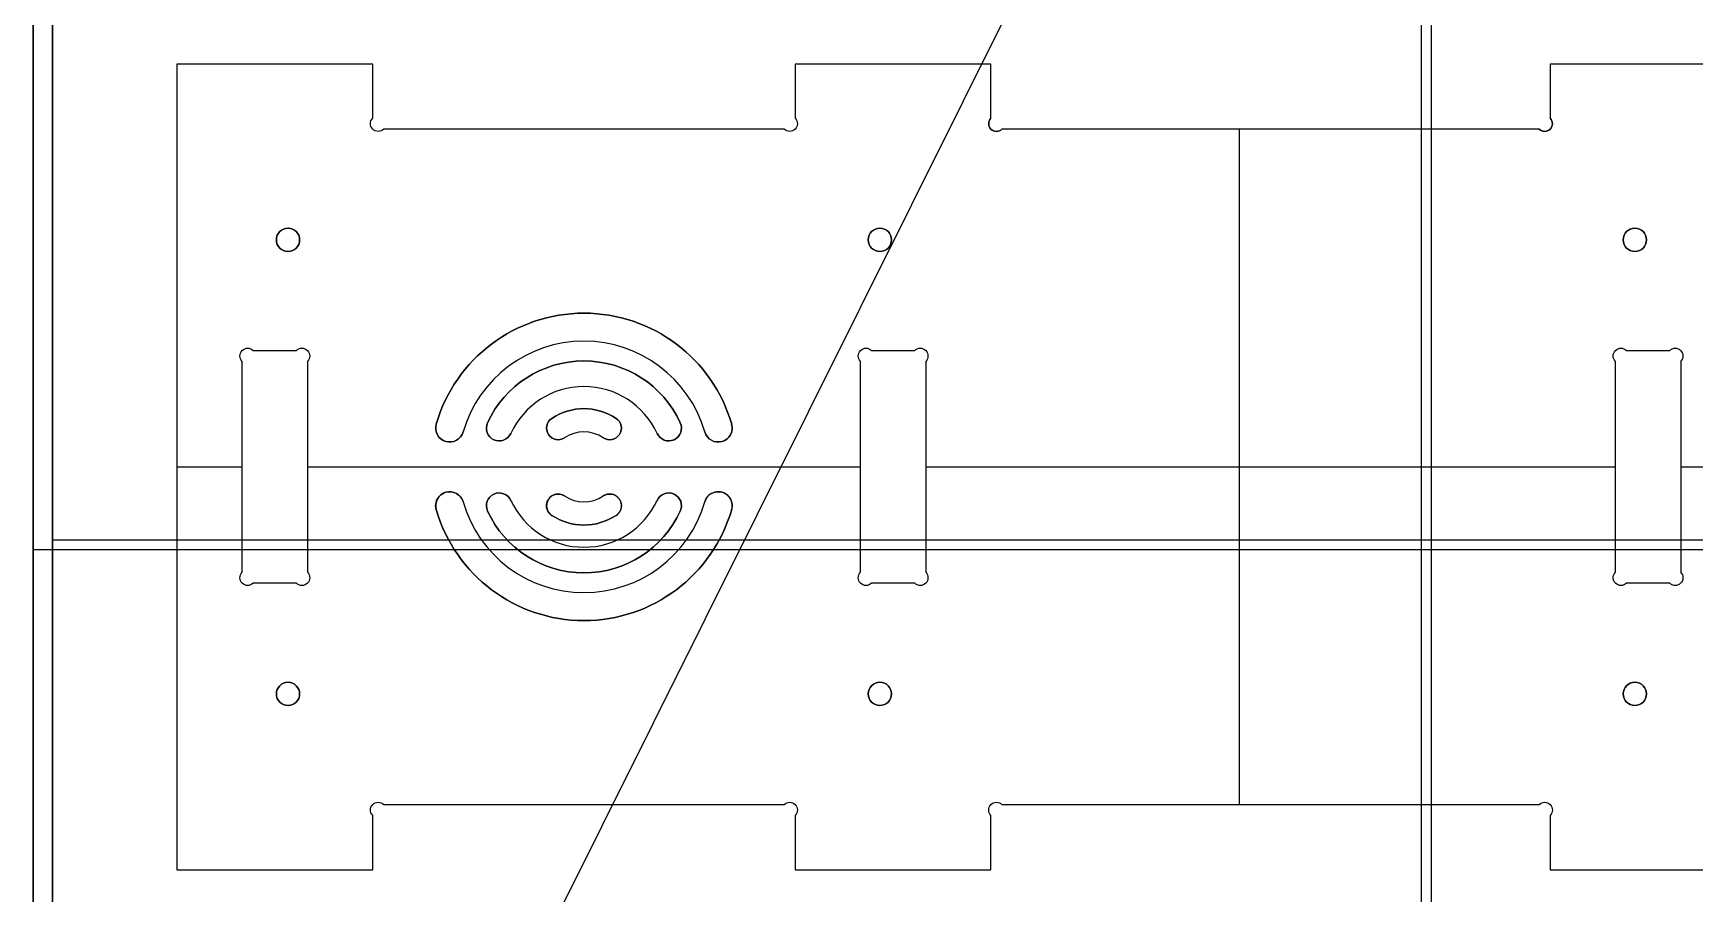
# Model space of a CAD drawing. Header units: millimetres. Extents: x -18.2 to 17.6, y -35.5 to 36.
# Drawn here: x -18.2 to 3.19, y -22.05 to -10.96 of the extents above; entities that cross this region are included whole.
import ezdxf

# ---------------------------------------------------------------- set-up
doc = ezdxf.new("R2010")
doc.units = ezdxf.units.MM
doc.layers.get('0').update_dxf_attribs({"color": 18, "true_color": 0x000000})
doc.layers.add('Standard', color=18, linetype='Continuous', true_color=0x000000)

msp = doc.modelspace()

# ---------------------------------------------------------------- linework, layer by layer
at = {"color": 0, "linetype": 'ByBlock', "lineweight": -2}
for p, q in [((-0.324, -35.49, 2.862), (-0.324, 0.26, 2.862)), ((-0.324, -35.49, 3.702), (-0.324, 0.26, 3.702)), ((-18.199, -0.74, 3.282), (-18.199, -34.49, 3.282)), ((-16.349, -11.36, 3.282), (-16.349, -21.74, 3.282)), ((-13.829, -11.36, 3.282), (-16.349, -11.36, 3.282)), ((-15.089, -11.36, 2.862), (-15.089, -11.36, 3.702)), ((-13.829, -12.059, 3.282), (-13.829, -11.36, 3.282)), ((-8.389, -11.36, 3.282), (-8.389, -12.059, 3.282)), ((-5.869, -11.36, 3.282), (-8.389, -11.36, 3.282)), ((-7.129, -11.36, 2.862), (-7.129, -11.36, 3.702)), ((-5.869, -12.059, 3.282), (-5.869, -11.36, 3.282)), ((1.331, -11.36, 3.282), (1.331, -12.059, 3.282)), ((3.851, -11.36, 3.282), (1.331, -11.36, 3.282)), ((2.591, -11.36, 2.862), (2.591, -11.36, 3.702)), ((-13.829, -11.709, 2.862), (-13.829, -11.709, 3.702)), ((-8.389, -11.709, 2.862), (-8.389, -11.709, 3.702)), ((-5.869, -11.709, 2.862), (-5.869, -11.709, 3.702)), ((1.331, -11.709, 2.862), (1.331, -11.709, 3.702)), ((-13.858, -12.129, 3.702), (-13.858, -12.129, 2.862)), ((-13.829, -12.059, 3.702), (-13.829, -12.059, 2.862)), ((-8.36, -12.129, 3.702), (-8.36, -12.129, 2.862)), ((-5.898, -12.129, 3.702), (-5.898, -12.129, 2.862)), ((-5.869, -12.059, 3.702), (-5.869, -12.059, 2.862)), ((1.331, -12.059, 2.862), (1.331, -12.059, 3.702)), ((1.36, -12.129, 3.702), (1.36, -12.129, 2.862)), ((-13.758, -12.229, 3.702), (-13.758, -12.229, 2.862)), ((-8.53, -12.2, 3.282), (-13.688, -12.2, 3.282)), ((-11.109, -12.2, 2.862), (-11.109, -12.2, 3.702)), ((-8.53, -12.2, 3.702), (-8.53, -12.2, 2.862)), ((-8.46, -12.229, 3.702), (-8.46, -12.229, 2.862)), ((-5.798, -12.229, 3.702), (-5.798, -12.229, 2.862)), ((1.19, -12.2, 3.282), (-5.728, -12.2, 3.282)), ((-2.669, -20.9, 3.702), (-2.669, -12.2, 3.702)), ((-2.669, -20.9, 2.862), (-2.669, -12.2, 2.862)), ((-2.269, -12.2, 2.862), (-2.269, -12.2, 3.702)), ((1.19, -12.2, 3.702), (1.19, -12.2, 2.862)), ((1.26, -12.229, 3.702), (1.26, -12.229, 2.862)), ((-14.919, -13.475, 2.862), (-14.919, -13.475, 3.702)), ((-7.299, -13.475, 2.862), (-7.299, -13.475, 3.702)), ((2.421, -13.475, 2.862), (2.421, -13.475, 3.702)), ((-15.069, -13.625, 2.862), (-15.069, -13.625, 3.702)), ((-14.769, -13.625, 2.862), (-14.769, -13.625, 3.702)), ((-7.449, -13.625, 2.862), (-7.449, -13.625, 3.702)), ((-7.149, -13.625, 2.862), (-7.149, -13.625, 3.702)), ((2.271, -13.625, 2.862), (2.271, -13.625, 3.702)), ((2.571, -13.625, 2.862), (2.571, -13.625, 3.702)), ((-14.919, -13.775, 2.862), (-14.919, -13.775, 3.702)), ((-7.299, -13.775, 2.862), (-7.299, -13.775, 3.702)), ((2.421, -13.775, 2.862), (2.421, -13.775, 3.702)), ((-11.659, -14.648, 2.862), (-11.659, -14.648, 3.702)), ((-15.538, -15.121, 3.702), (-15.538, -15.121, 2.862)), ((-15.438, -15.021, 3.702), (-15.438, -15.021, 2.862)), ((-15.368, -15.05, 3.702), (-15.368, -15.05, 2.862)), ((-15.368, -15.05, 3.282), (-14.81, -15.05, 3.282)), ((-15.089, -15.05, 2.862), (-15.089, -15.05, 3.702)), ((-14.81, -15.05, 2.862), (-14.81, -15.05, 3.702)), ((-14.74, -15.021, 3.702), (-14.74, -15.021, 2.862)), ((-14.64, -15.121, 3.702), (-14.64, -15.121, 2.862)), ((-11.559, -14.994, 2.862), (-11.559, -14.994, 3.702)), ((-7.578, -15.121, 3.702), (-7.578, -15.121, 2.862)), ((-7.478, -15.021, 3.702), (-7.478, -15.021, 2.862)), ((-7.408, -15.05, 3.702), (-7.408, -15.05, 2.862)), ((-7.408, -15.05, 3.282), (-6.85, -15.05, 3.282)), ((-7.129, -15.05, 2.862), (-7.129, -15.05, 3.702)), ((-6.78, -15.021, 3.702), (-6.78, -15.021, 2.862)), ((-6.68, -15.121, 3.702), (-6.68, -15.121, 2.862)), ((2.142, -15.121, 3.702), (2.142, -15.121, 2.862)), ((2.242, -15.021, 3.702), (2.242, -15.021, 2.862)), ((2.312, -15.05, 3.702), (2.312, -15.05, 2.862)), ((2.312, -15.05, 3.282), (2.87, -15.05, 3.282)), ((2.591, -15.05, 2.862), (2.591, -15.05, 3.702)), ((2.94, -15.021, 3.702), (2.94, -15.021, 2.862)), ((3.04, -15.121, 3.702), (3.04, -15.121, 2.862)), ((-15.509, -17.909, 3.282), (-15.509, -15.191, 3.282)), ((-14.669, -15.191, 3.282), (-14.669, -17.909, 3.282)), ((-11.678, -15.309, 2.862), (-11.678, -15.309, 3.702)), ((-7.549, -17.909, 3.282), (-7.549, -15.191, 3.282)), ((-6.709, -15.191, 3.282), (-6.709, -17.909, 3.282)), ((2.171, -17.909, 3.282), (2.171, -15.191, 3.282)), ((3.011, -15.191, 3.282), (3.011, -17.909, 3.282)), ((-11.54, -15.609, 2.862), (-11.54, -15.609, 3.702)), ((-13.011, -16, 2.862), (-13.011, -16, 3.702)), ((-12.35, -15.981, 3.702), (-12.35, -15.981, 2.862)), ((-11.524, -15.925, 2.862), (-11.524, -15.925, 3.702)), ((-10.694, -15.925, 2.862), (-10.694, -15.925, 3.702)), ((-10.694, -15.925, 2.862), (-10.694, -15.925, 3.702)), ((-9.868, -15.981, 2.862), (-9.868, -15.981, 3.702)), ((-9.207, -16, 3.702), (-9.207, -16, 2.862)), ((-12.888, -16.223, 2.862), (-12.888, -16.223, 3.702)), ((-12.665, -16.1, 3.702), (-12.665, -16.1, 2.862)), ((-12.665, -16.1, 2.862), (-12.665, -16.1, 3.702)), ((-12.269, -16.2, 2.862), (-12.269, -16.2, 3.702)), ((-12.05, -16.119, 2.862), (-12.05, -16.119, 3.702)), ((-12.05, -16.119, 2.862), (-12.05, -16.119, 3.702)), ((-11.566, -16.133, 2.862), (-11.566, -16.133, 3.702)), ((-11.358, -16.175, 3.702), (-11.358, -16.175, 2.862)), ((-11.358, -16.175, 2.862), (-11.358, -16.175, 3.702)), ((-10.86, -16.175, 3.702), (-10.86, -16.175, 2.862)), ((-10.652, -16.133, 2.862), (-10.652, -16.133, 3.702)), ((-10.168, -16.119, 3.702), (-10.168, -16.119, 2.862)), ((-9.949, -16.2, 2.862), (-9.949, -16.2, 3.702)), ((-9.553, -16.1, 3.702), (-9.553, -16.1, 2.862)), ((-9.33, -16.223, 2.862), (-9.33, -16.223, 3.702)), ((-16.349, -16.55, 3.702), (-15.509, -16.55, 3.702)), ((-16.349, -16.55, 2.862), (-15.509, -16.55, 2.862)), ((-16.349, -16.55, 2.862), (-16.349, -16.55, 3.702)), ((-15.509, -16.55, 2.862), (-15.509, -16.55, 3.702)), ((-14.669, -16.55, 3.702), (-7.549, -16.55, 3.702)), ((-14.669, -16.55, 2.862), (-7.549, -16.55, 2.862)), ((-14.669, -16.55, 2.862), (-14.669, -16.55, 3.702)), ((-7.549, -16.55, 2.862), (-7.549, -16.55, 3.702)), ((-6.709, -16.55, 3.702), (2.171, -16.55, 3.702)), ((-6.709, -16.55, 2.862), (2.171, -16.55, 2.862)), ((-6.709, -16.55, 2.862), (-6.709, -16.55, 3.702)), ((2.171, -16.55, 2.862), (2.171, -16.55, 3.702)), ((3.011, -16.55, 3.702), (9.331, -16.55, 3.702)), ((3.011, -16.55, 2.862), (9.331, -16.55, 2.862)), ((3.011, -16.55, 2.862), (3.011, -16.55, 3.702)), ((-12.888, -16.877, 2.862), (-12.888, -16.877, 3.702)), ((-9.33, -16.877, 2.862), (-9.33, -16.877, 3.702)), ((-13.011, -17.1, 2.862), (-13.011, -17.1, 3.702)), ((-12.665, -17, 3.702), (-12.665, -17, 2.862)), ((-12.269, -16.9, 2.862), (-12.269, -16.9, 3.702)), ((-12.05, -16.981, 2.862), (-12.05, -16.981, 3.702)), ((-11.566, -16.967, 2.862), (-11.566, -16.967, 3.702)), ((-11.358, -16.925, 2.862), (-11.358, -16.925, 3.702)), ((-10.86, -16.925, 2.862), (-10.86, -16.925, 3.702)), ((-10.652, -16.967, 2.862), (-10.652, -16.967, 3.702)), ((-10.168, -16.981, 2.862), (-10.168, -16.981, 3.702)), ((-9.949, -16.9, 2.862), (-9.949, -16.9, 3.702)), ((-9.553, -17, 2.862), (-9.553, -17, 3.702)), ((-9.207, -17.1, 3.702), (-9.207, -17.1, 2.862)), ((-12.35, -17.119, 3.702), (-12.35, -17.119, 2.862)), ((-11.524, -17.175, 3.702), (-11.524, -17.175, 2.862)), ((-11.524, -17.175, 2.862), (-11.524, -17.175, 3.702)), ((-10.694, -17.175, 3.702), (-10.694, -17.175, 2.862)), ((-9.868, -17.119, 2.862), (-9.868, -17.119, 3.702)), ((-10.678, -17.491, 2.862), (-10.678, -17.491, 3.702)), ((-18.199, -17.615, 2.862), (17.551, -17.615, 2.862)), ((-18.199, -17.615, 2.862), (-18.199, -17.615, 3.702)), ((-18.199, -17.615, 3.702), (17.551, -17.615, 3.702)), ((-10.54, -17.791, 2.862), (-10.54, -17.791, 3.702)), ((-7.549, -17.909, 3.702), (-7.549, -17.909, 2.862)), ((-15.538, -17.979, 3.702), (-15.538, -17.979, 2.862)), ((-15.438, -18.079, 3.702), (-15.438, -18.079, 2.862)), ((-15.368, -18.05, 2.862), (-15.368, -18.05, 3.702)), ((-14.81, -18.05, 3.282), (-15.368, -18.05, 3.282)), ((-15.089, -18.05, 2.862), (-15.089, -18.05, 3.702)), ((-14.81, -18.05, 3.702), (-14.81, -18.05, 2.862)), ((-14.74, -18.079, 3.702), (-14.74, -18.079, 2.862)), ((-14.64, -17.979, 3.702), (-14.64, -17.979, 2.862)), ((-10.659, -18.106, 2.862), (-10.659, -18.106, 3.702)), ((-7.578, -17.979, 3.702), (-7.578, -17.979, 2.862)), ((-7.478, -18.079, 3.702), (-7.478, -18.079, 2.862)), ((-6.85, -18.05, 3.282), (-7.408, -18.05, 3.282)), ((-7.129, -18.05, 2.862), (-7.129, -18.05, 3.702)), ((-6.78, -18.079, 3.702), (-6.78, -18.079, 2.862)), ((-6.68, -17.979, 3.702), (-6.68, -17.979, 2.862)), ((2.142, -17.979, 3.702), (2.142, -17.979, 2.862)), ((2.242, -18.079, 3.702), (2.242, -18.079, 2.862)), ((2.87, -18.05, 3.282), (2.312, -18.05, 3.282)), ((2.591, -18.05, 2.862), (2.591, -18.05, 3.702)), ((2.94, -18.079, 3.702), (2.94, -18.079, 2.862)), ((3.04, -17.979, 3.702), (3.04, -17.979, 2.862)), ((-10.559, -18.452, 2.862), (-10.559, -18.452, 3.702)), ((-14.919, -19.325, 2.862), (-14.919, -19.325, 3.702)), ((-7.299, -19.325, 2.862), (-7.299, -19.325, 3.702)), ((2.421, -19.325, 2.862), (2.421, -19.325, 3.702)), ((-15.069, -19.475, 2.862), (-15.069, -19.475, 3.702)), ((-14.919, -19.625, 2.862), (-14.919, -19.625, 3.702)), ((-14.769, -19.475, 2.862), (-14.769, -19.475, 3.702)), ((-7.449, -19.475, 2.862), (-7.449, -19.475, 3.702)), ((-7.299, -19.625, 2.862), (-7.299, -19.625, 3.702)), ((-7.149, -19.475, 2.862), (-7.149, -19.475, 3.702)), ((2.271, -19.475, 2.862), (2.271, -19.475, 3.702)), ((2.421, -19.625, 2.862), (2.421, -19.625, 3.702)), ((2.571, -19.475, 2.862), (2.571, -19.475, 3.702)), ((-13.758, -20.871, 3.702), (-13.758, -20.871, 2.862)), ((-13.688, -20.9, 3.282), (-8.53, -20.9, 3.282)), ((-11.109, -20.9, 2.862), (-11.109, -20.9, 3.702)), ((-8.46, -20.871, 3.702), (-8.46, -20.871, 2.862)), ((-5.798, -20.871, 3.702), (-5.798, -20.871, 2.862)), ((-5.728, -20.9, 3.702), (-5.728, -20.9, 2.862)), ((-5.728, -20.9, 3.282), (1.19, -20.9, 3.282)), ((-2.269, -20.9, 2.862), (-2.269, -20.9, 3.702)), ((1.26, -20.871, 3.702), (1.26, -20.871, 2.862)), ((-13.858, -20.971, 3.702), (-13.858, -20.971, 2.862)), ((-13.829, -21.041, 2.862), (-13.829, -21.041, 3.702)), ((-13.829, -21.74, 3.282), (-13.829, -21.041, 3.282)), ((-8.389, -21.041, 3.282), (-8.389, -21.74, 3.282)), ((-8.36, -20.971, 3.702), (-8.36, -20.971, 2.862)), ((-5.898, -20.971, 3.702), (-5.898, -20.971, 2.862)), ((-5.869, -21.041, 2.862), (-5.869, -21.041, 3.702)), ((-5.869, -21.74, 3.282), (-5.869, -21.041, 3.282)), ((1.331, -21.041, 3.282), (1.331, -21.74, 3.282)), ((1.36, -20.971, 3.702), (1.36, -20.971, 2.862)), ((-13.829, -21.391, 2.862), (-13.829, -21.391, 3.702)), ((-8.389, -21.391, 2.862), (-8.389, -21.391, 3.702)), ((-5.869, -21.391, 2.862), (-5.869, -21.391, 3.702)), ((1.331, -21.391, 2.862), (1.331, -21.391, 3.702)), ((-16.349, -21.74, 3.282), (-13.829, -21.74, 3.282)), ((-15.089, -21.74, 2.862), (-15.089, -21.74, 3.702)), ((-8.389, -21.74, 3.282), (-5.869, -21.74, 3.282)), ((-7.129, -21.74, 2.862), (-7.129, -21.74, 3.702)), ((1.331, -21.74, 3.282), (3.851, -21.74, 3.282)), ((2.591, -21.74, 2.862), (2.591, -21.74, 3.702))]:
    msp.add_line(p, q, dxfattribs=at)
for centre in [(-14.919, -13.625, 3.282), (-7.299, -13.625, 3.282), (2.421, -13.625, 3.282), (-14.919, -19.475, 3.282), (-7.299, -19.475, 3.282), (2.421, -19.475, 3.282)]:
    msp.add_circle(centre, 0.15, dxfattribs=at)
at = {"color": 0, "linetype": 'ByBlock', "lineweight": -2, "extrusion": (0, 0, -1)}
for centre, radius, start, end in [((13.758, -12.129, -3.282), 0.1, 225, 45), ((13.758, -12.129, -2.862), 0.1, 225, 45), ((13.758, -12.129, -3.702), 0.1, 225, 45), ((8.46, -12.129, -2.862), 0.1, 135, 315), ((8.46, -12.129, -3.702), 0.1, 135, 315), ((8.46, -12.129, -3.282), 0.1, 135, 315), ((5.798, -12.129, -3.282), 0.1, 225, 45), ((5.798, -12.129, -3.702), 0.1, 225, 45), ((-1.26, -12.129, -3.702), 0.1, 135, 315), ((-1.26, -12.129, -3.282), 0.1, 135, 315), ((14.919, -13.625, -2.862), 0.15, 0, 180), ((7.299, -13.625, -2.862), 0.15, 0, 180), ((-2.421, -13.625, -2.862), 0.15, 0, 180), ((14.919, -13.625, -2.862), 0.15, 180, 0), ((7.299, -13.625, -2.862), 0.15, 180, 0), ((-2.421, -13.625, -2.862), 0.15, 180, 0), ((11.109, -16.55, -2.862), 1.98, 16.1276, 163.8724), ((11.109, -16.55, -3.702), 1.98, 16.1276, 163.8724), ((15.438, -15.121, -2.862), 0.1, 315, 135), ((15.438, -15.121, -3.702), 0.1, 315, 135), ((15.438, -15.121, -3.282), 0.1, 315, 135), ((14.74, -15.121, -2.862), 0.1, 45, 225), ((14.74, -15.121, -3.702), 0.1, 45, 225), ((14.74, -15.121, -3.282), 0.1, 45, 225), ((11.109, -16.55, -2.862), 1.365, 24.6243, 155.3757), ((11.109, -16.55, -3.702), 1.365, 24.6243, 155.3757), ((7.478, -15.121, -2.862), 0.1, 315, 135), ((7.478, -15.121, -3.702), 0.1, 315, 135), ((7.478, -15.121, -3.282), 0.1, 315, 135), ((6.78, -15.121, -2.862), 0.1, 45, 225), ((6.78, -15.121, -3.702), 0.1, 45, 225), ((6.78, -15.121, -3.282), 0.1, 45, 225), ((-2.242, -15.121, -3.282), 0.1, 315, 135), ((-2.242, -15.121, -2.862), 0.1, 315, 135), ((-2.242, -15.121, -3.702), 0.1, 315, 135), ((-2.94, -15.121, -3.702), 0.1, 45, 225), ((-2.94, -15.121, -3.282), 0.1, 45, 225), ((-2.94, -15.121, -2.862), 0.1, 45, 225), ((11.109, -16.55, -2.862), 0.75, 56.4427, 123.5573), ((11.109, -16.55, -3.702), 0.75, 56.4427, 123.5573), ((12.838, -16.05, -2.862), 0.18, 196.1276, 16.1276), ((12.838, -16.05, -3.702), 0.18, 196.1276, 16.1276), ((12.2, -16.05, -2.862), 0.165, 204.6243, 24.6243), ((12.2, -16.05, -3.702), 0.165, 204.6243, 24.6243), ((11.441, -16.05, -2.862), 0.15, 236.4427, 56.4427), ((11.441, -16.05, -3.702), 0.15, 236.4427, 56.4427), ((10.777, -16.05, -2.862), 0.15, 123.5573, 303.5573), ((10.777, -16.05, -3.702), 0.15, 123.5573, 303.5573), ((10.018, -16.05, -2.862), 0.165, 155.3757, 335.3757), ((10.018, -16.05, -3.702), 0.165, 155.3757, 335.3757), ((9.38, -16.05, -2.862), 0.18, 163.8724, 343.8724), ((9.38, -16.05, -3.702), 0.18, 163.8724, 343.8724), ((12.838, -17.05, -2.862), 0.18, 343.8724, 163.8724), ((12.838, -17.05, -3.702), 0.18, 343.8724, 163.8724), ((12.2, -17.05, -2.862), 0.165, 335.3757, 155.3757), ((12.2, -17.05, -3.702), 0.165, 335.3757, 155.3757), ((10.777, -17.05, -2.862), 0.15, 56.4427, 236.4427), ((10.777, -17.05, -3.702), 0.15, 56.4427, 236.4427), ((10.018, -17.05, -2.862), 0.165, 24.6243, 204.6243), ((10.018, -17.05, -3.702), 0.165, 24.6243, 204.6243), ((9.38, -17.05, -2.862), 0.18, 16.1276, 196.1276), ((9.38, -17.05, -3.702), 0.18, 16.1276, 196.1276), ((11.109, -16.55, -2.862), 1.98, 196.1276, 343.8724), ((11.109, -16.55, -3.702), 1.98, 196.1276, 343.8724), ((11.109, -16.55, -2.862), 1.365, 204.6243, 335.3757), ((11.109, -16.55, -3.702), 1.365, 204.6243, 335.3757), ((11.109, -16.55, -2.862), 0.75, 236.4427, 303.5573), ((11.109, -16.55, -3.702), 0.75, 236.4427, 303.5573), ((15.438, -17.979, -3.702), 0.1, 225, 45), ((15.438, -17.979, -2.862), 0.1, 225, 45), ((15.438, -17.979, -3.282), 0.1, 225, 45), ((14.74, -17.979, -2.862), 0.1, 135, 315), ((14.74, -17.979, -3.702), 0.1, 135, 315), ((14.74, -17.979, -3.282), 0.1, 135, 315), ((7.478, -17.979, -3.702), 0.1, 225, 45), ((7.478, -17.979, -2.862), 0.1, 225, 45), ((7.478, -17.979, -3.282), 0.1, 225, 45), ((6.78, -17.979, -2.862), 0.1, 135, 315), ((6.78, -17.979, -3.702), 0.1, 135, 315), ((6.78, -17.979, -3.282), 0.1, 135, 315), ((-2.242, -17.979, -3.282), 0.1, 225, 45), ((-2.242, -17.979, -2.862), 0.1, 225, 45), ((-2.242, -17.979, -3.702), 0.1, 225, 45), ((-2.94, -17.979, -3.702), 0.1, 135, 315), ((-2.94, -17.979, -2.862), 0.1, 135, 315), ((-2.94, -17.979, -3.282), 0.1, 135, 315), ((14.919, -19.475, -2.862), 0.15, 0, 180), ((7.299, -19.475, -2.862), 0.15, 0, 180), ((-2.421, -19.475, -2.862), 0.15, 0, 180), ((14.919, -19.475, -2.862), 0.15, 180, 0), ((7.299, -19.475, -2.862), 0.15, 180, 0), ((-2.421, -19.475, -2.862), 0.15, 180, 0), ((13.758, -20.971, -2.862), 0.1, 315, 135), ((13.758, -20.971, -3.702), 0.1, 315, 135), ((13.758, -20.971, -3.282), 0.1, 315, 135), ((8.46, -20.971, -2.862), 0.1, 45, 225), ((8.46, -20.971, -3.702), 0.1, 45, 225), ((8.46, -20.971, -3.282), 0.1, 45, 225), ((5.798, -20.971, -2.862), 0.1, 315, 135), ((5.798, -20.971, -3.702), 0.1, 315, 135), ((5.798, -20.971, -3.282), 0.1, 315, 135), ((-1.26, -20.971, -2.862), 0.1, 45, 225), ((-1.26, -20.971, -3.702), 0.1, 45, 225), ((-1.26, -20.971, -3.282), 0.1, 45, 225)]:
    msp.add_arc(centre, radius, start, end, dxfattribs=at)
at = {"color": 0, "linetype": 'ByBlock', "lineweight": -2}
for centre, radius, start, end in [((-5.798, -12.129, 2.862), 0.1, 135, 315), ((1.26, -12.129, 2.862), 0.1, 225, 45), ((-14.919, -13.625, 3.702), 0.15, 0, 180), ((-7.299, -13.625, 3.702), 0.15, 0, 180), ((2.421, -13.625, 3.702), 0.15, 0, 180), ((-14.919, -13.625, 3.702), 0.15, 180, 0), ((-7.299, -13.625, 3.702), 0.15, 180, 0), ((2.421, -13.625, 3.702), 0.15, 180, 0), ((-11.109, -16.55, 3.282), 1.98, 16.1276, 163.8724), ((-11.109, -16.55, 2.862), 1.62, 16.1276, 163.8724), ((-11.109, -16.55, 3.702), 1.62, 16.1276, 163.8724), ((-11.109, -16.55, 3.282), 1.62, 16.1276, 163.8724), ((-11.109, -16.55, 3.282), 1.365, 24.6243, 155.3757), ((-11.109, -16.55, 2.862), 1.035, 24.6243, 155.3757), ((-11.109, -16.55, 3.702), 1.035, 24.6243, 155.3757), ((-11.109, -16.55, 3.282), 1.035, 24.6243, 155.3757), ((-11.109, -16.55, 3.282), 0.75, 56.4427, 123.5573), ((-12.838, -16.05, 3.282), 0.18, 163.8724, 343.8724), ((-12.2, -16.05, 3.282), 0.165, 155.3757, 335.3757), ((-11.441, -16.05, 3.282), 0.15, 123.5573, 303.5573), ((-10.777, -16.05, 3.282), 0.15, 236.4427, 56.4427), ((-10.018, -16.05, 3.282), 0.165, 204.6243, 24.6243), ((-9.38, -16.05, 3.282), 0.18, 196.1276, 16.1276), ((-11.109, -16.55, 2.862), 0.45, 56.4427, 123.5573), ((-11.109, -16.55, 3.702), 0.45, 56.4427, 123.5573), ((-11.109, -16.55, 3.282), 0.45, 56.4427, 123.5573), ((-12.838, -17.05, 3.282), 0.18, 16.1276, 196.1276), ((-12.2, -17.05, 3.282), 0.165, 24.6243, 204.6243), ((-10.018, -17.05, 3.282), 0.165, 335.3757, 155.3757), ((-9.38, -17.05, 3.282), 0.18, 343.8724, 163.8724), ((-11.109, -16.55, 3.282), 1.98, 196.1276, 343.8724), ((-11.109, -16.55, 2.862), 1.62, 196.1276, 343.8724), ((-11.109, -16.55, 3.702), 1.62, 196.1276, 343.8724), ((-11.109, -16.55, 3.282), 1.62, 196.1276, 343.8724), ((-11.109, -16.55, 2.862), 1.035, 204.6243, 335.3757), ((-11.109, -16.55, 3.702), 1.035, 204.6243, 335.3757), ((-11.109, -16.55, 3.282), 1.035, 204.6243, 335.3757), ((-11.441, -17.05, 3.282), 0.15, 56.4427, 236.4427), ((-11.109, -16.55, 2.862), 0.45, 236.4427, 303.5573), ((-11.109, -16.55, 3.702), 0.45, 236.4427, 303.5573), ((-11.109, -16.55, 3.282), 0.45, 236.4427, 303.5573), ((-10.777, -17.05, 3.282), 0.15, 303.5573, 123.5573), ((-11.109, -16.55, 3.282), 1.365, 204.6243, 335.3757), ((-11.109, -16.55, 3.282), 0.75, 236.4427, 303.5573), ((-14.919, -19.475, 3.702), 0.15, 0, 180), ((-7.299, -19.475, 3.702), 0.15, 0, 180), ((2.421, -19.475, 3.702), 0.15, 0, 180), ((-14.919, -19.475, 3.702), 0.15, 180, 0), ((-7.299, -19.475, 3.702), 0.15, 180, 0), ((2.421, -19.475, 3.702), 0.15, 180, 0)]:
    msp.add_arc(centre, radius, start, end, dxfattribs=at)
for points in [[(-18.199, -0.74, 2.862), (-18.199, -17.615, 2.862), (-18.199, -34.49, 2.862)], [(-18.199, -34.49, 3.702), (-18.199, -17.615, 3.702), (-18.199, -0.74, 3.702)], [(-13.829, -11.36, 3.702), (-15.089, -11.36, 3.702), (-16.349, -11.36, 3.702)], [(-16.349, -11.36, 3.702), (-16.349, -16.55, 3.702), (-16.349, -21.74, 3.702)], [(-16.349, -11.36, 2.862), (-16.349, -16.55, 2.862), (-16.349, -21.74, 2.862)], [(-13.829, -11.36, 2.862), (-15.089, -11.36, 2.862), (-16.349, -11.36, 2.862)], [(-13.829, -12.059, 3.702), (-13.829, -11.709, 3.702), (-13.829, -11.36, 3.702)], [(-13.829, -12.059, 2.862), (-13.829, -11.709, 2.862), (-13.829, -11.36, 2.862)], [(-5.869, -11.36, 3.702), (-7.129, -11.36, 3.702), (-8.389, -11.36, 3.702)], [(-8.389, -11.36, 3.702), (-8.389, -11.709, 3.702), (-8.389, -12.059, 3.702)], [(-8.389, -11.36, 2.862), (-8.389, -11.709, 2.862), (-8.389, -12.059, 2.862)], [(-5.869, -11.36, 2.862), (-7.129, -11.36, 2.862), (-8.389, -11.36, 2.862)], [(-5.869, -12.059, 3.702), (-5.869, -11.709, 3.702), (-5.869, -11.36, 3.702)], [(-5.869, -12.059, 2.862), (-5.869, -11.709, 2.862), (-5.869, -11.36, 2.862)], [(3.851, -11.36, 3.702), (2.591, -11.36, 3.702), (1.331, -11.36, 3.702)], [(1.331, -11.36, 3.702), (1.331, -11.709, 3.702), (1.331, -12.059, 3.702)], [(1.331, -11.36, 2.862), (1.331, -11.709, 2.862), (1.331, -12.059, 2.862)], [(3.851, -11.36, 2.862), (2.591, -11.36, 2.862), (1.331, -11.36, 2.862)], [(-8.53, -12.2, 3.702), (-11.109, -12.2, 3.702), (-13.688, -12.2, 3.702)], [(-8.53, -12.2, 2.862), (-11.109, -12.2, 2.862), (-13.688, -12.2, 2.862)], [(1.19, -12.2, 3.702), (-2.269, -12.2, 3.702), (-5.728, -12.2, 3.702)], [(1.19, -12.2, 2.862), (-2.269, -12.2, 2.862), (-5.728, -12.2, 2.862)], [(-15.368, -15.05, 3.702), (-15.089, -15.05, 3.702), (-14.81, -15.05, 3.702)], [(-15.368, -15.05, 2.862), (-15.089, -15.05, 2.862), (-14.81, -15.05, 2.862)], [(-7.408, -15.05, 3.702), (-7.129, -15.05, 3.702), (-6.85, -15.05, 3.702)], [(-7.408, -15.05, 2.862), (-7.129, -15.05, 2.862), (-6.85, -15.05, 2.862)], [(2.312, -15.05, 3.702), (2.591, -15.05, 3.702), (2.87, -15.05, 3.702)], [(2.312, -15.05, 2.862), (2.591, -15.05, 2.862), (2.87, -15.05, 2.862)], [(-15.509, -17.909, 3.702), (-15.509, -16.55, 3.702), (-15.509, -15.191, 3.702)], [(-15.509, -17.909, 2.862), (-15.509, -16.55, 2.862), (-15.509, -15.191, 2.862)], [(-14.669, -15.191, 3.702), (-14.669, -16.55, 3.702), (-14.669, -17.909, 3.702)], [(-14.669, -15.191, 2.862), (-14.669, -16.55, 2.862), (-14.669, -17.909, 2.862)], [(-7.549, -17.909, 3.702), (-7.549, -16.55, 3.702), (-7.549, -15.191, 3.702)], [(-7.549, -17.909, 2.862), (-7.549, -16.55, 2.862), (-7.549, -15.191, 2.862)], [(-6.709, -15.191, 3.702), (-6.709, -16.55, 3.702), (-6.709, -17.909, 3.702)], [(-6.709, -15.191, 2.862), (-6.709, -16.55, 2.862), (-6.709, -17.909, 2.862)], [(2.171, -17.909, 3.702), (2.171, -16.55, 3.702), (2.171, -15.191, 3.702)], [(2.171, -17.909, 2.862), (2.171, -16.55, 2.862), (2.171, -15.191, 2.862)], [(3.011, -15.191, 3.702), (3.011, -16.55, 3.702), (3.011, -17.909, 3.702)], [(3.011, -15.191, 2.862), (3.011, -16.55, 2.862), (3.011, -17.909, 2.862)], [(-14.81, -18.05, 3.702), (-15.089, -18.05, 3.702), (-15.368, -18.05, 3.702)], [(-14.81, -18.05, 2.862), (-15.089, -18.05, 2.862), (-15.368, -18.05, 2.862)], [(-6.85, -18.05, 3.702), (-7.129, -18.05, 3.702), (-7.408, -18.05, 3.702)], [(-6.85, -18.05, 2.862), (-7.129, -18.05, 2.862), (-7.408, -18.05, 2.862)], [(2.87, -18.05, 3.702), (2.591, -18.05, 3.702), (2.312, -18.05, 3.702)], [(2.87, -18.05, 2.862), (2.591, -18.05, 2.862), (2.312, -18.05, 2.862)], [(-13.688, -20.9, 3.702), (-11.109, -20.9, 3.702), (-8.53, -20.9, 3.702)], [(-13.688, -20.9, 2.862), (-11.109, -20.9, 2.862), (-8.53, -20.9, 2.862)], [(-5.728, -20.9, 3.702), (-2.269, -20.9, 3.702), (1.19, -20.9, 3.702)], [(-5.728, -20.9, 2.862), (-2.269, -20.9, 2.862), (1.19, -20.9, 2.862)], [(-13.829, -21.74, 3.702), (-13.829, -21.391, 3.702), (-13.829, -21.041, 3.702)], [(-13.829, -21.74, 2.862), (-13.829, -21.391, 2.862), (-13.829, -21.041, 2.862)], [(-8.389, -21.041, 3.702), (-8.389, -21.391, 3.702), (-8.389, -21.74, 3.702)], [(-8.389, -21.041, 2.862), (-8.389, -21.391, 2.862), (-8.389, -21.74, 2.862)], [(-5.869, -21.74, 3.702), (-5.869, -21.391, 3.702), (-5.869, -21.041, 3.702)], [(-5.869, -21.74, 2.862), (-5.869, -21.391, 2.862), (-5.869, -21.041, 2.862)], [(1.331, -21.041, 3.702), (1.331, -21.391, 3.702), (1.331, -21.74, 3.702)], [(1.331, -21.041, 2.862), (1.331, -21.391, 2.862), (1.331, -21.74, 2.862)], [(-16.349, -21.74, 3.702), (-15.089, -21.74, 3.702), (-13.829, -21.74, 3.702)], [(-16.349, -21.74, 2.862), (-15.089, -21.74, 2.862), (-13.829, -21.74, 2.862)], [(-8.389, -21.74, 3.702), (-7.129, -21.74, 3.702), (-5.869, -21.74, 3.702)], [(-8.389, -21.74, 2.862), (-7.129, -21.74, 2.862), (-5.869, -21.74, 2.862)], [(1.331, -21.74, 3.702), (2.591, -21.74, 3.702), (3.851, -21.74, 3.702)], [(1.331, -21.74, 2.862), (2.591, -21.74, 2.862), (3.851, -21.74, 2.862)]]:
    msp.add_open_spline(points, degree=2, dxfattribs=at)
at = {"color": 0, "linetype": 'ByBlock', "lineweight": -2, "extrusion": (1, 0, 0)}
for points in [[(-16.349, -11.36, 3.702), (-16.349, -11.36, 3.282), (-16.349, -11.36, 2.862)], [(-13.829, -11.36, 2.862), (-13.829, -11.36, 3.282), (-13.829, -11.36, 3.702)], [(-8.389, -11.36, 3.702), (-8.389, -11.36, 3.282), (-8.389, -11.36, 2.862)], [(-5.869, -11.36, 2.862), (-5.869, -11.36, 3.282), (-5.869, -11.36, 3.702)], [(1.331, -11.36, 3.702), (1.331, -11.36, 3.282), (1.331, -11.36, 2.862)], [(-8.389, -12.059, 2.862), (-8.389, -12.059, 3.282), (-8.389, -12.059, 3.702)], [(-13.688, -12.2, 2.862), (-13.688, -12.2, 3.282), (-13.688, -12.2, 3.702)], [(-5.728, -12.2, 2.862), (-5.728, -12.2, 3.282), (-5.728, -12.2, 3.702)], [(-6.85, -15.05, 2.862), (-6.85, -15.05, 3.282), (-6.85, -15.05, 3.702)], [(2.87, -15.05, 2.862), (2.87, -15.05, 3.282), (2.87, -15.05, 3.702)], [(-15.509, -15.191, 2.862), (-15.509, -15.191, 3.282), (-15.509, -15.191, 3.702)], [(-14.669, -15.191, 3.702), (-14.669, -15.191, 3.282), (-14.669, -15.191, 2.862)], [(-7.549, -15.191, 2.862), (-7.549, -15.191, 3.282), (-7.549, -15.191, 3.702)], [(-6.709, -15.191, 3.702), (-6.709, -15.191, 3.282), (-6.709, -15.191, 2.862)], [(2.171, -15.191, 2.862), (2.171, -15.191, 3.282), (2.171, -15.191, 3.702)], [(3.011, -15.191, 3.702), (3.011, -15.191, 3.282), (3.011, -15.191, 2.862)], [(-15.509, -17.909, 3.702), (-15.509, -17.909, 3.282), (-15.509, -17.909, 2.862)], [(-14.669, -17.909, 2.862), (-14.669, -17.909, 3.282), (-14.669, -17.909, 3.702)], [(-6.709, -17.909, 2.862), (-6.709, -17.909, 3.282), (-6.709, -17.909, 3.702)], [(2.171, -17.909, 3.702), (2.171, -17.909, 3.282), (2.171, -17.909, 2.862)], [(3.011, -17.909, 2.862), (3.011, -17.909, 3.282), (3.011, -17.909, 3.702)], [(-7.408, -18.05, 2.862), (-7.408, -18.05, 3.282), (-7.408, -18.05, 3.702)], [(-6.85, -18.05, 3.702), (-6.85, -18.05, 3.282), (-6.85, -18.05, 2.862)], [(2.312, -18.05, 2.862), (2.312, -18.05, 3.282), (2.312, -18.05, 3.702)], [(2.87, -18.05, 3.702), (2.87, -18.05, 3.282), (2.87, -18.05, 2.862)], [(-13.688, -20.9, 3.702), (-13.688, -20.9, 3.282), (-13.688, -20.9, 2.862)], [(-8.53, -20.9, 2.862), (-8.53, -20.9, 3.282), (-8.53, -20.9, 3.702)], [(1.19, -20.9, 2.862), (1.19, -20.9, 3.282), (1.19, -20.9, 3.702)], [(-8.389, -21.041, 3.702), (-8.389, -21.041, 3.282), (-8.389, -21.041, 2.862)], [(1.331, -21.041, 3.702), (1.331, -21.041, 3.282), (1.331, -21.041, 2.862)], [(-16.349, -21.74, 3.702), (-16.349, -21.74, 3.282), (-16.349, -21.74, 2.862)], [(-13.829, -21.74, 3.702), (-13.829, -21.74, 3.282), (-13.829, -21.74, 2.862)], [(-8.389, -21.74, 2.862), (-8.389, -21.74, 3.282), (-8.389, -21.74, 3.702)], [(-5.869, -21.74, 3.702), (-5.869, -21.74, 3.282), (-5.869, -21.74, 2.862)], [(1.331, -21.74, 2.862), (1.331, -21.74, 3.282), (1.331, -21.74, 3.702)]]:
    msp.add_open_spline(points, degree=2, dxfattribs=at)
at = {"color": 0, "linetype": 'ByBlock', "lineweight": -2}
for points, knots in [([(-11.524, -17.175, 3.702), (-11.649, -17.092, 3.702), (-11.566, -16.967, 3.702), (-11.483, -16.842, 3.702), (-11.358, -16.925, 3.702)], [0, 0, 0, 0.2356194, 0.2356194, 0.4712389, 0.4712389, 0.4712389]), ([(-11.524, -17.175, 2.862), (-11.649, -17.092, 2.862), (-11.566, -16.967, 2.862), (-11.483, -16.842, 2.862), (-11.358, -16.925, 2.862)], [-0.4712389, -0.4712389, -0.4712389, -0.2356195, -0.2356195, 0, 0, 0])]:
    msp.add_rational_spline(points, [1, 0.707106778552, 1, 0.707106778552, 1], degree=2, knots=knots, dxfattribs=at)
at = {"layer": 'Standard'}
for p, q in [((-18.199, 36.01, 2.862), (-18.199, -35.49, 2.862)), ((17.551, 35.885, 2.862), (-17.949, -35.365, 2.862)), ((-17.949, 35.76, 2.862), (-17.949, -35.24, 2.862)), ((-17.949, 35.76, 2.862), (-17.949, -35.24, 2.862)), ((-17.949, -35.24, 2.362), (-17.949, 0.26, 2.362)), ((-17.949, -35.24, 2.862), (-17.949, 0.26, 2.862)), ((-0.199, -35.24, 2.862), (-0.199, 0.26, 2.862)), ((-0.199, -35.24, 1.862), (-0.199, 0.26, 1.862)), ((-17.949, -17.49, 2.862), (-17.949, -17.49, 1.862)), ((-17.949, -17.49, 2.862), (17.551, -17.49, 2.862)), ((-17.949, -17.49, 1.862), (17.551, -17.49, 1.862))]:
    msp.add_line(p, q, dxfattribs=at)
for points in [[(-17.949, -35.24, 2.862), (-17.949, -17.49, 2.862), (-17.949, 0.26, 2.862)], [(-17.949, 0.26, 1.862), (-17.949, -17.49, 1.862), (-17.949, -35.24, 1.862)]]:
    msp.add_open_spline(points, degree=2, dxfattribs=at)

doc.saveas('drawing.dxf')
